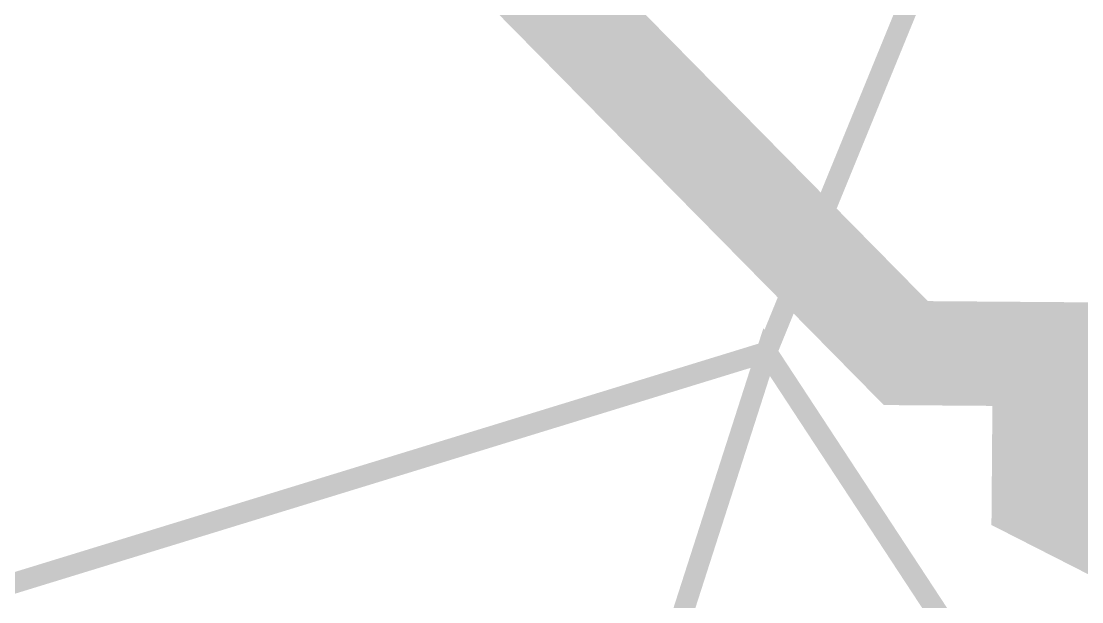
# Model space of a CAD drawing. Header units: metres. Extents: x 326467 to 340077, y 1811030 to 1824953.
# Drawn here: x 328778.55 to 328809.36, y 1812601.58 to 1812618.46 of the extents above; entities that cross this region are included whole.
import ezdxf

# ---------------------------------------------------------------- set-up
doc = ezdxf.new("R2010")
doc.units = ezdxf.units.M
doc.header["$MEASUREMENT"] = 0
doc.layers.add('HAZARDS LINE', color=1, linetype='Continuous')
doc.layers.add('SURVEY PLOT BOUNDARY', color=35, linetype='Continuous')

# ---------------------------------------------------------------- blocks, each defined once
blk = doc.blocks.new('16')
at = {"layer": 'HAZARDS LINE', "lineweight": 18, "const_width": 3.032}
blk.add_lwpolyline([(328776.142, 1812633.29), (328780.154, 1812629.216), (328784.165, 1812625.142), (328788.207, 1812625.11), (328788.176, 1812621.067), (328792.219, 1812621.036), (328796.23, 1812616.962), (328800.241, 1812612.888), (328804.252, 1812608.813), (328808.295, 1812608.782), (328808.263, 1812604.739), (328816.317, 1812600.634), (328820.36, 1812600.602), (328824.371, 1812596.528), (328828.382, 1812592.454), (328832.424, 1812592.423), (328836.436, 1812588.348), (328844.489, 1812584.243)], dxfattribs=at)
at = {"layer": 'SURVEY PLOT BOUNDARY', "lineweight": 18, "const_width": 0.606}
for points in [[(328808.451, 1812628.997), (328800.21, 1812608.844), (328723.216, 1812585.179), (328658.506, 1812581.635), (328569.916, 1812626.795), (328565.873, 1812626.826), (328594.451, 1812662.995), (328606.672, 1812675.031), (328663.141, 1812658.422), (328711.557, 1812645.918), (328800.459, 1812641.189)], [(329082.525, 1812521.756), (329082.494, 1812517.713), (329078.295, 1812497.529), (329029.599, 1812473.645), (328948.875, 1812490.441), (328896.542, 1812519.148), (328848.313, 1812555.91), (328808.17, 1812592.61), (328808.201, 1812596.653), (328800.21, 1812608.844), (328808.451, 1812628.997), (328848.844, 1812624.642), (328872.942, 1812604.24), (328901.146, 1812591.892)], [(328569.916, 1812626.795), (328658.506, 1812581.635), (328723.216, 1812585.179), (328800.21, 1812608.844), (328779.498, 1812544.311), (328860.035, 1812503.257), (328786.71, 1812431.043), (328725.293, 1812330.434), (328684.807, 1812322.66), (328659.897, 1812237.942), (328591.082, 1812226.343), (328526.465, 1812234.929), (328437.969, 1812292.218), (328373.321, 1812296.76), (328442.885, 1812405.393), (328471.806, 1812486.036), (328516.616, 1812530.167), (328529.086, 1812574.547), (328565.873, 1812626.826)], [(328948.875, 1812490.441), (329029.599, 1812473.645), (329078.295, 1812497.529), (329082.494, 1812517.713), (329082.525, 1812521.756), (329135.139, 1812529.437), (329135.014, 1812513.265), (329097.415, 1812355.866), (329077.11, 1812343.892), (329047.783, 1812210.689), (329031.613, 1812210.814), (328902.256, 1812211.812), (328708.281, 1812221.396), (328659.897, 1812237.942), (328684.807, 1812322.66), (328725.293, 1812330.434), (328786.71, 1812431.043), (328860.035, 1812503.257), (328779.498, 1812544.311), (328800.21, 1812608.844), (328808.201, 1812596.653), (328808.17, 1812592.61), (328848.313, 1812555.91), (328896.542, 1812519.148)]]:
    blk.add_lwpolyline(points, close=True, dxfattribs=at)

msp = doc.modelspace()

# ---------------------------------------------------------------- block references
msp.add_blockref('16', (0, 0))

doc.saveas('drawing.dxf')
